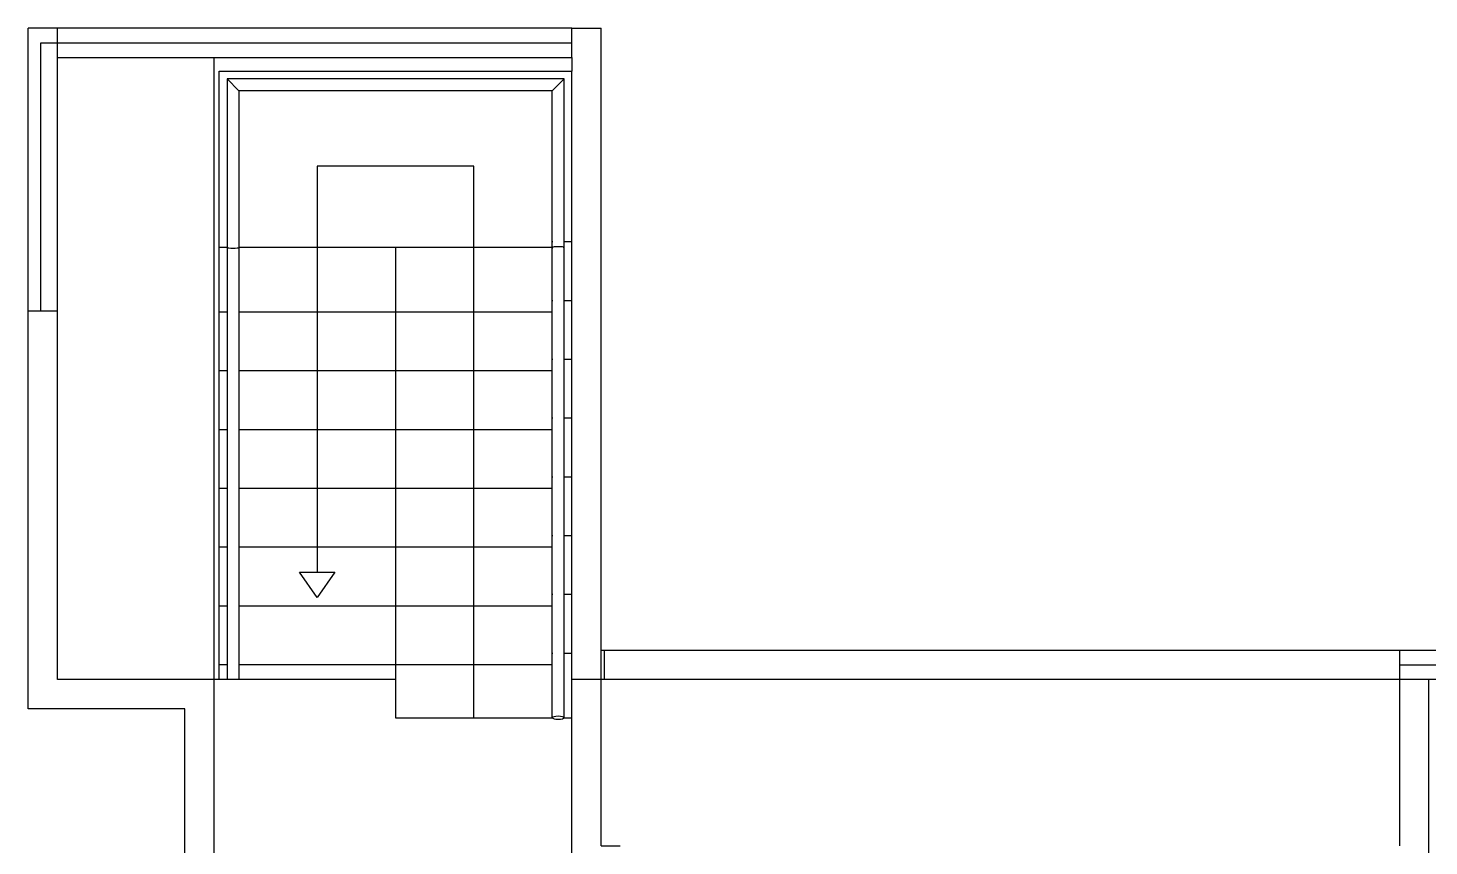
# Model space of a CAD drawing. Header units: metres. Extents: x 244.4 to 340.3, y -4.1 to 64.3.
# Drawn here: x 325.78 to 332.93, y 49.89 to 54.06 of the extents above; entities that cross this region are included whole.
import ezdxf

# ---------------------------------------------------------------- set-up
doc = ezdxf.new("R2010")
doc.units = ezdxf.units.M
doc.layers.add('Edges', color=7, linetype='Continuous')
doc.layers.add('SectionCutEdges', color=6, linetype='Continuous', lineweight=30)

msp = doc.modelspace()

# ---------------------------------------------------------------- linework, layer by layer
for p, q in [((328.5597, 54.0606), (325.7839, 54.0606)), ((325.7839, 52.6156), (325.7839, 54.0606)), ((325.9339, 53.9856), (325.9339, 54.0606)), ((325.9339, 53.9106), (325.9339, 53.9856)), ((325.9339, 53.9106), (328.5597, 53.9106)), ((325.9339, 52.6156), (325.9339, 53.9106)), ((326.7339, 50.7358), (326.7339, 53.9106)), ((326.7597, 50.7358), (326.7597, 53.8406)), ((326.7597, 53.8406), (328.5597, 53.8406)), ((328.5197, 53.8006), (326.7997, 53.8006)), ((326.7997, 53.8006), (326.7997, 50.7358)), ((326.7997, 53.8006), (326.8597, 53.7406)), ((328.5197, 53.8006), (328.4597, 53.7406)), ((328.5197, 50.5406), (328.5197, 53.8006)), ((328.4597, 53.7406), (326.8597, 53.7406)), ((326.8597, 53.7406), (326.8597, 50.7358)), ((328.4597, 50.5406), (328.4597, 53.7406)), ((326.7997, 52.9406), (326.7597, 52.9406)), ((326.7997, 52.9406), (326.802, 52.9391)), ((326.802, 52.9391), (326.8085, 52.9379)), ((326.8085, 52.9379), (326.8183, 52.937)), ((326.8183, 52.937), (326.8297, 52.9368)), ((326.8297, 52.9368), (326.8412, 52.937)), ((326.8412, 52.937), (326.851, 52.9379)), ((326.851, 52.9379), (326.8575, 52.9391)), ((326.8597, 52.9406), (326.8575, 52.9421)), ((326.8575, 52.9391), (326.8597, 52.9406)), ((328.4597, 52.9406), (326.8575, 52.9406)), ((327.6597, 52.9406), (327.6597, 50.5406)), ((328.4597, 52.9706), (328.462, 52.9706)), ((328.462, 52.9421), (328.4597, 52.9406)), ((328.4597, 52.9406), (328.462, 52.9391)), ((328.4685, 52.9433), (328.462, 52.9421)), ((328.4783, 52.9442), (328.4685, 52.9433)), ((328.4897, 52.9445), (328.4783, 52.9442)), ((328.5012, 52.9442), (328.4897, 52.9445)), ((328.511, 52.9433), (328.5012, 52.9442)), ((328.5175, 52.9421), (328.511, 52.9433)), ((328.5175, 52.9706), (328.5597, 52.9706)), ((328.5197, 52.9406), (328.5175, 52.9421)), ((328.5175, 52.9391), (328.5197, 52.9406)), ((328.4597, 52.6706), (328.462, 52.6706)), ((328.5175, 52.6706), (328.5597, 52.6706)), ((326.7997, 52.6106), (326.7597, 52.6106)), ((328.4597, 52.6106), (326.8575, 52.6106)), ((328.4597, 52.3706), (328.462, 52.3706)), ((328.5175, 52.3706), (328.5597, 52.3706)), ((326.7997, 52.3106), (326.7597, 52.3106)), ((328.4597, 52.3106), (326.8575, 52.3106)), ((328.4597, 52.0706), (328.462, 52.0706)), ((328.5175, 52.0706), (328.5597, 52.0706)), ((326.7997, 52.0106), (326.7597, 52.0106)), ((328.4597, 52.0106), (326.8575, 52.0106)), ((328.4597, 51.7706), (328.462, 51.7706)), ((328.5175, 51.7706), (328.5597, 51.7706)), ((326.7997, 51.7106), (326.7597, 51.7106)), ((328.4597, 51.7106), (326.8575, 51.7106)), ((326.7997, 51.4106), (326.7597, 51.4106)), ((328.4597, 51.4106), (326.8575, 51.4106)), ((328.4597, 51.4706), (328.462, 51.4706)), ((328.5175, 51.4706), (328.5597, 51.4706)), ((328.4597, 51.1706), (328.462, 51.1706)), ((328.5175, 51.1706), (328.5597, 51.1706)), ((326.7997, 51.1106), (326.7597, 51.1106)), ((328.4597, 51.1106), (326.8575, 51.1106)), ((328.4597, 50.8706), (328.462, 50.8706)), ((328.5175, 50.8706), (328.5597, 50.8706)), ((328.7097, 50.8858), (332.7839, 50.8858)), ((328.7262, 50.7358), (328.7262, 50.8858)), ((326.7997, 50.8106), (326.7597, 50.8106)), ((328.4597, 50.8106), (326.8575, 50.8106)), ((332.7839, 50.8108), (333.1459, 50.8108)), ((327.6597, 50.7358), (326.7339, 50.7358)), ((332.9339, 50.7358), (328.5597, 50.7358)), ((327.6597, 50.5406), (328.4597, 50.5406)), ((328.462, 50.5434), (328.4597, 50.5406)), ((328.4597, 50.5406), (328.462, 50.5378)), ((328.4685, 50.5457), (328.462, 50.5434)), ((328.462, 50.5378), (328.4685, 50.5355)), ((328.4783, 50.5473), (328.4685, 50.5457)), ((328.4685, 50.5355), (328.4783, 50.5339)), ((328.4897, 50.5478), (328.4783, 50.5473)), ((328.4783, 50.5339), (328.4897, 50.5334)), ((328.5012, 50.5473), (328.4897, 50.5478)), ((328.4897, 50.5334), (328.5012, 50.5339)), ((328.511, 50.5457), (328.5012, 50.5473)), ((328.5012, 50.5339), (328.511, 50.5355)), ((328.5175, 50.5434), (328.511, 50.5457)), ((328.511, 50.5355), (328.5175, 50.5378)), ((328.5197, 50.5406), (328.5175, 50.5434)), ((328.5175, 50.5378), (328.5197, 50.5406)), ((328.5197, 50.5406), (328.5597, 50.5406))]:
    msp.add_line(p, q)
at = {"layer": 'Edges'}
msp.add_lwpolyline([(328.0597, 50.5406), (328.0597, 53.3556), (327.2597, 53.3556), (327.2597, 51.2827)], dxfattribs=at)
msp.add_lwpolyline([(327.35, 51.2827), (327.2597, 51.1533), (327.1695, 51.2827)], close=True, dxfattribs=at)
at = {"layer": 'SectionCutEdges'}
for p, q in [((328.5597, 53.9106), (328.5597, 54.0606)), ((328.5597, 54.0606), (328.7097, 54.0606)), ((328.7097, 50.7358), (328.7097, 54.0606)), ((325.8497, 53.9856), (328.5597, 53.9856)), ((325.8497, 52.6156), (325.8497, 53.9856)), ((328.5597, 53.9106), (328.5597, 53.8406)), ((328.5597, 50.5406), (328.5597, 53.8406)), ((325.7839, 50.5858), (325.7839, 52.6156)), ((325.9339, 52.6156), (325.7839, 52.6156)), ((325.9339, 50.7358), (325.9339, 52.6156)), ((332.7839, 50.8858), (332.7839, 49.8858)), ((332.7839, 50.8858), (333.2418, 50.8858)), ((326.7339, 50.7358), (325.9339, 50.7358)), ((326.7339, 48.473), (326.7339, 50.7358)), ((328.7097, 49.8858), (328.7097, 50.7358)), ((332.9339, 49.7358), (332.9339, 50.7358)), ((333.112, 50.7358), (332.9339, 50.7358)), ((326.5839, 50.5858), (325.7839, 50.5858)), ((326.5839, 47.1173), (326.5839, 50.5858)), ((328.5597, 49.7358), (328.5597, 50.5406)), ((328.7097, 49.8858), (328.8056, 49.8858))]:
    msp.add_line(p, q, dxfattribs=at)

doc.saveas('drawing.dxf')
